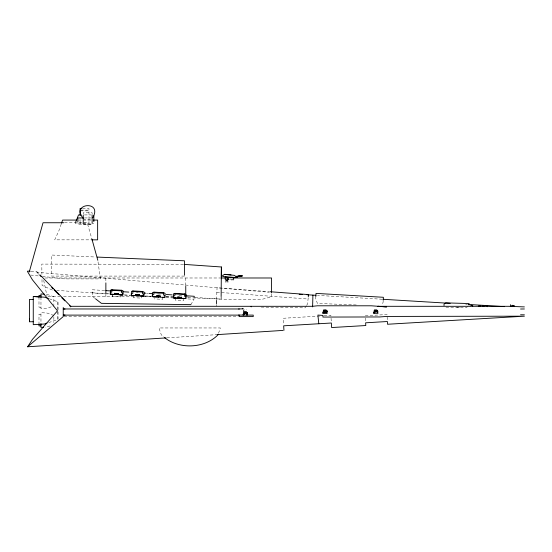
<?xml version="1.0" encoding="UTF-8"?>
<svg xmlns="http://www.w3.org/2000/svg" width="552" height="552" viewBox="0 0 552 552"><rect width="100%" height="100%" fill="white"/><g stroke="black" fill="none" stroke-linecap="round" stroke-linejoin="round"><path stroke-width="0.41" stroke-dasharray="2.76 2.07" d="M185.762 285.46L185.769 277.987M105.853 296.79L105.86 294.333M221.09 299.067L221.104 297.376L221.09 299.067L187.307 297.694M216.425 306.139L216.46 304.504M216.563 299.598L217.06 287.771L269.086 291.656M120.757 294.996L120.646 296.921L112.208 296.431L112.277 295.147M133.273 296.576L133.211 297.652L141.65 298.142L141.76 296.217M162.764 297.438L162.654 299.363L154.215 298.873M175.336 298.17L175.219 300.095L179.441 300.433L183.657 300.585L183.775 298.66M315.847 296.369L315.723 298.597L317.393 303.427L356.827 304.987M383.164 300.992L383.081 302.475L381.253 305.242M112.208 296.431L112.27 295.354M94.84 298.252L92.232 296.217L92.363 289.759L105.073 290.573M306.726 305.242L307.547 303.924L308.237 297.549M243.639 312.232L244.081 309.789L246.634 309.789M243.308 311.418L243.694 309.789M218.537 333.284L220.358 327.957L158.969 327.957L161.301 334.809L163.723 336.92M61.217 224.077L59.002 230.474L54.731 239.844L90.914 239.844M75.803 221.835L75.203 223.374L81.979 223.374M306.319 305.898L305.09 307.871L259.902 307.05M190.84 304.663L194.042 299.322L187.238 298.88M467.689 306.588L466.136 307.719L443.981 307.091M48.659 322.616L58.008 319.325L58.008 301.861L48.659 298.57M49.997 325.977L45.216 327.17M90.335 219.406L87.513 219.972L84.691 219.406L82.897 218.212M456.718 307.45L461.003 307.036M166.876 337.852L215.887 334.712M319.815 316.034L283.21 318.276L283.625 324.983M324.072 315.772L330.883 315.358L331.303 322.161M365.286 315.661L387.035 314.578L387.304 319.974M231.184 279.836L232.875 279.816M231.109 279.933L232.799 279.912M82.496 208.587L88.975 208.587L88.975 223.029L80.068 223.029L80.068 218.73M80.875 210.126L88.975 210.126M80.068 210.857L88.975 210.857M84.477 214.921L91.287 214.921M84.518 217.936L91.177 217.936M78.363 220.075L90.914 220.075M64.515 222.746L87.202 222.746L91.922 239.044M82.828 223.374L93.84 223.374M83.228 224.209L91.321 224.209M91.177 224.429L77.86 224.429L77.86 222.808M184.471 276.083L51.577 276.083L51.577 255.031L95.524 257.011M44.891 277.987L220.345 277.987M47.996 296.79L60.996 296.79M63.535 296.79L139.366 296.79M144.52 296.79L151.393 296.79M166.007 296.79L172.88 296.79M40.965 307.181L38.985 307.181L38.985 297.204M40.965 314.198L38.985 314.198L38.985 324.176M64.094 316.606L238.443 316.606M124.655 295.147L130.672 295.389M145.3 295.982L151.324 296.231M165.945 296.824L172.824 297.107M382.205 299.239L317.462 295.382M465.695 304.29L467.42 304.393M30.974 271.315L36.88 271.694L39.261 274.123M136.427 292.581L138.117 292.691M146.611 293.236L148.309 293.347M157.672 293.947L161.922 294.216M178.938 295.306L183.188 295.582M92.156 292.788L109.11 293.878M124.359 294.851L130.293 295.237M143.002 296.051L151.51 296.596M165.973 297.521L172.776 297.956M185.769 296.79L189.143 297.017M195.042 297.424L222.028 299.26L262.276 299.26L271.57 296.79L271.57 293.374M183.354 264.332L41.786 264.097L41.924 274.337M56.621 290.366L109.344 294.071M216.722 292.208L308.126 299.032M36.88 271.694L36.88 272.274L269.328 292.256M30.65 275.048L39.116 276.014M42.504 276.393L64.515 278.898L100.381 278.898L97.932 261.144M46.913 294.32L53.854 296.762L53.854 305.911L46.913 308.361L40.965 308.72L40.965 296.866M53.854 315.468L46.913 313.025L40.965 312.66L40.965 324.176M52.371 290.062L42.083 285.425L41.986 278.601M36.88 272.274L39.261 274.703M43.712 280.437L47.01 295.975M365.403 318.042L365.562 321.216M105.846 277.987L105.867 282.058M92.129 214.431L92.129 212.803L83.228 212.803L83.228 214.431M57.85 301.861L57.85 310.597M57.85 311.362L57.85 319.325M53.854 316.813L53.854 322.471"/><path stroke-width="0.83" d="M29.415 318.476L29.415 321.747L33.417 321.747M185.755 286.288L185.769 295.989M244.398 313.508L244.432 312.356L246.737 312.432L246.813 312.901L246.723 313.598L246.689 312.356L246.765 313.508L244.398 313.508L244.398 312.432L244.232 313.598L244.432 312.356M513.263 305.939L513.263 305.567M105.86 293.512L105.874 282.872M221.276 278.801L221.387 266.982L184.195 264.394M221.138 296.59L221.387 266.982M216.481 303.69L216.55 300.412M312.915 295.113L312.611 306.891L312.611 306.305L317.365 305.794L371.317 305.794L386.614 306.905L377.865 306.305L508.73 306.305L524.4 306.905M444.022 305.546L444.063 304L445.788 302.882L469.103 303.538L469.062 305.083M470.884 305.801L470.904 305.311L472.726 305.401L472.698 306.25M480.261 306.118L480.281 305.422M487.464 306.719L487.485 305.863L485.663 305.78M120.757 294.996L122.882 294.865L123.11 290.918L121.668 290.262L111.959 289.697L111.828 291.939L110.303 292.767M114.733 293.257L114.664 294.375M114.899 294.506L114.968 293.271M116.41 294.595L116.486 293.36M116.72 293.374L116.665 294.402M118.218 294.699L118.28 293.581M118.452 294.713L118.528 293.478M121.668 290.262L121.537 292.505L122.958 293.498M141.76 296.217L143.886 296.086L144.113 292.132L142.671 291.484L132.97 290.918L132.839 293.16L131.307 293.988M135.971 294.492L135.902 295.727L135.682 295.403M137.427 295.693L137.482 294.692M137.724 294.706L137.662 295.706M139.221 295.92L139.297 294.685M142.671 291.484L142.54 293.726L143.962 294.72M162.764 297.438L164.889 297.3L165.117 293.353L163.675 292.705L153.974 292.139L153.842 294.382L152.311 295.21M156.671 296.935L156.733 295.81M156.906 296.948L156.982 295.713M158.424 297.038L158.493 295.803L158.714 296.113M158.734 295.817L158.659 297.052L158.445 296.728M160.225 297.142L160.301 295.906M160.466 297.155L160.528 296.031M163.675 292.705L163.544 294.947L164.972 295.941M183.775 298.66L185.893 298.522L186.127 294.575L184.678 293.919L174.977 293.36L174.846 295.603L173.314 296.424M177.675 298.156L177.744 296.921M177.917 298.045L177.951 297.542M179.428 298.259L179.503 297.024M179.669 298.273L179.738 297.038M181.235 298.363L181.304 297.128M181.47 298.377L181.546 297.142L181.505 297.749M184.678 293.919L184.554 296.169L185.976 297.162M315.847 296.369L316.02 293.395L383.378 297.28L383.205 300.247M116.417 294.471L116.451 293.968M135.668 295.589L135.737 294.478L135.958 294.789M135.909 295.603L135.937 295.099M137.42 295.817L137.455 295.203M137.69 295.216L137.731 294.595M139.497 295.306L139.532 294.699L139.47 295.727M156.94 296.32L156.975 295.824M177.985 296.935L177.923 297.956M194.145 297.804L194.249 296.286L185.741 295.741M308.292 296.81L308.464 294.595L269.942 291.718M226.12 278.084L225.844 280.057L227.914 280.057M510.352 306.643L510.628 304.669M237.187 277.083L237.098 276.304L236.863 277.339L237.263 276.649L236.67 276.117L237.153 277.173M323.01 312.328L323.61 309.886L326.108 309.886M373.787 312.328L374.38 309.886L376.878 309.886M29.256 271.984L43.028 222.746L63.687 222.746M61.493 223.277L62.597 220.075L76.7 220.075M136.227 295.279L136.855 294.713L137.124 295.044L136.496 295.617M75.803 221.835L78.522 214.921L81.075 214.921M236.863 277.339L237.298 276.607M166.021 337.907L27.6 346.78L32.458 339.376L57.484 310.845L32.409 279.788L27.6 271.681L27.6 271.094L30.132 271.26M92.729 217.812C103.093 199.714 69.621 203.343 83.497 218.613M218.019 334.809C204.509 348.712 179.179 349.471 164.323 337.445M27.6 346.78L63.239 316.606L63.239 307.485M46.941 323.168L44.602 323.996L33.258 324.679L33.258 296.507L44.602 297.197L48.5 298.57M111.959 289.697L110.455 290.179L110.221 294.126L112.318 294.506M132.97 290.918L131.459 291.401L131.224 295.348L133.322 295.727M153.974 292.139L152.462 292.622L152.235 296.569L154.325 296.948M174.977 293.36L173.466 293.837L173.238 297.79L175.336 298.17M242.066 276.055C240.023 275.158 233.772 277.187 242.011 275.738M241.942 275.586L242.045 275.965L238.195 276.642C237.312 276.49 241.127 276.704 242.052 275.965L238.057 276.152M242.604 308.844L243.246 308.789L238.616 309.017M216.743 334.657L282.976 330.413M43.518 327.274L40.965 327.426L40.965 323.776M65.026 315.054L63.239 315.109L239.306 315.109L239.306 316.606L253.223 316.606L253.223 315.109L238.616 315.054M520.557 309.017L524.4 308.968M81.682 208.587L80.068 208.587L80.068 215.287M82.855 217.936L77.86 217.936L77.86 221.994M93.433 220.075L97.635 220.075L97.635 239.844L91.756 239.844M222.028 277.987L224.595 277.987M233.986 277.987L271.57 277.987L271.57 292.519M227.603 278.746L227.721 279.616M40.965 295.492L38.985 295.492L38.985 297.204M33.417 299.439L29.415 299.439L29.47 321.747M39.854 274.73L70.732 306.305L312.611 306.305M239.306 308.968L63.239 308.968L65.026 309.017M326.563 310.707C325.162 309.313 323.313 311.97 324.459 311.507L324.3 310.631L324.314 311.783L326.605 311.783L326.605 310.707L326.563 311.873L326.515 310.631L326.556 311.783M375.043 311.783L377.382 311.783L377.285 310.631L377.333 311.783M322.609 312.708L323.734 312.708L323.734 313.294L322.609 313.294M324.252 312.708L326.391 312.708M373.387 312.708L374.504 312.708L374.504 313.294L373.387 313.294M324.252 313.294L326.736 313.294M375.029 313.294L376.264 313.294M376.878 313.294L378.003 313.294L378.003 312.708M246.254 314.053L246.972 314.433M243.011 314.433L244.143 314.433L243.301 314.053L243.88 311.611L246.433 311.611L246.723 313.239M243.011 315.019L243.832 315.019L243.832 314.433M246.571 315.019L247.393 315.019L247.393 314.433L246.558 314.053M40.965 325.887L38.985 325.887L38.985 324.176M119.273 294.844L122.882 294.865L110.221 294.126L113.822 294.533M140.277 296.065L143.886 296.086L131.224 295.348L134.826 295.748M161.281 297.286L164.889 297.3M182.284 298.508L185.893 298.522L173.238 297.79L176.84 298.19M520.557 314.778L524.4 314.826M190.84 304.663L101.368 303.338L95.496 298.763M97.235 257.08L184.471 260.799L184.471 275.262M482.089 306.056L483.904 306.139L483.904 306.505M478.439 306.036L479.653 306.091M121.633 290.863L111.925 290.297M142.637 292.084L132.928 291.518M163.64 293.305L153.939 292.739M184.644 294.526L174.943 293.961M383.06 299.287L450.204 303.352M468.275 304.442L504.431 306.629M299.184 294.299L302.613 294.499M306.905 294.754L315.951 295.292M44.367 294.161L40.965 293.954L40.965 297.611M33.417 296.507L39.088 296.852M105.922 290.628L111.007 290.952M122.868 291.718L128.802 292.098M144.058 293.071L145.762 293.181M149.164 293.402L152.566 293.616M166.173 294.492L172.127 294.871M158.562 297.079L152.235 296.569L155.836 296.969M224.581 274.296L231.067 274.91M39.854 275.31L41.041 276.524M51.729 287.461L52.916 288.675M54.103 289.89L58.857 294.747M61.824 297.783L64.791 300.819M69.545 305.677L70.732 306.891L70.732 306.305M91.922 239.044L97.814 260.296M237.539 276.317L237.643 276.89L237.505 276.11M236.573 276.462L236.601 276.655M238.181 276.524L238.112 276.49M318.808 323.748L317.89 315.068L322.927 315.413L322.927 317.069L379.707 316.958L386.628 316.427L524.4 316.186L387.518 324.252L387.38 321.519L365.645 322.803L365.776 325.535L331.628 327.55L331.352 323.01L283.673 325.818L283.949 330.358M377.285 310.631L377.34 311.873L377.885 311.328L377.651 310.997L377.175 311.507L377.175 310.921L377.485 311.356L376.871 311.362L377.182 310.997L377.658 311.507C377.458 309.203 377.368 313.543 377.382 310.707L375.043 310.707L375.084 311.783M246.703 312.432L246.73 313.508M233.641 279.905L233.627 277.96L225.161 277.028L225.181 279.25M221.938 275.137L221.952 276.517M513.263 305.691L513.263 306.043L513.25 305.504M514.616 305.567L514.616 305.953M512.822 305.442L512.808 306.105M512.014 305.394L512.028 306.118M377.568 312.328L377.568 312.708M374.787 312.328L374.787 312.708M327.226 312.708L327.226 313.294M326.791 312.328L326.791 312.708M324.017 312.328L324.017 312.708M251.174 306.305L251.174 306.891M243.729 314.053L243.729 314.433M230.108 279.008L230.108 279.367M228.742 278.967L228.742 279.409M228.3 278.891L228.3 279.567M227.893 282.093L227.521 280.057M227.507 278.808L227.507 279.208M226.244 280.057L225.865 282.093M93.84 215.77L93.84 221.683M92.129 215.245L92.129 223.394M83.228 215.245L83.228 223.394M245.578 312.901C245.516 314.861 245.378 311.204 245.578 312.901M245.819 312.901C245.702 314.868 245.702 310.852 245.812 313.225L245.495 313.598L245.695 312.356L245.819 312.901M247.048 312.901C246.985 314.861 246.841 311.204 247.048 312.901L246.316 312.922L246.992 312.922M324.238 311.176C324.148 313.136 323.955 309.472 324.238 311.176M324.466 311.176C324.376 313.136 324.19 309.472 324.466 311.176M325.473 311.176C325.383 313.136 325.197 309.472 325.473 311.176M325.708 311.176C325.618 313.136 325.432 309.472 325.708 311.176M326.915 311.176C326.825 313.136 326.632 309.472 326.915 311.176M375.008 311.176C374.918 313.136 374.732 309.472 375.008 311.176M375.243 311.176C375.153 313.136 374.967 309.472 375.243 311.176M376.25 311.176C376.16 313.136 375.967 309.472 376.25 311.176M376.478 311.176C376.395 313.136 376.202 309.472 376.478 311.176M377.685 311.176C377.596 313.136 377.409 309.472 377.685 311.176M326.674 311.093L326.17 311.328L327.108 311.328L326.674 311.093M376.209 311.093L375.629 311.362L375.739 310.983L376.643 311.328L376.209 311.093M325.432 311.093L325.156 311.507L324.673 311.252L325.866 311.328L325.432 311.093M244.495 312.687L244.736 313.446L245.157 313.357L245.323 312.832L244.495 312.687M245.764 312.687L246.157 313.446L246.592 313.122L246.544 312.687L245.764 312.687M324.955 311.093L325.156 311.507L324.955 311.093M375.733 311.093L376.16 311.335L375.595 310.983L375.677 311.59L376.119 311.252L375.733 311.093M376.747 311.045L377.016 311.59L377.327 311.362L376.747 311.045M244.998 312.818L245.785 313.053L244.998 312.818M246.261 312.818L246.682 313.136L246.261 312.818M117.107 293.712L117.307 294.499L117.735 294.437L117.776 293.692L117.038 294.168L117.617 294.437L117.921 293.85L117.107 293.712M157.306 296.044L157.706 296.817L158.12 296.355L157.306 296.044M178.31 297.266L178.82 297.99L179.124 297.411L178.31 297.266M115.471 293.733L115.851 294.188L115.879 293.657L115.361 293.795L115.844 294.175L115.513 293.774M178.489 297.39L178.958 297.776L178.489 297.39M138.938 295.154L138.462 295.734L138.041 295.389L138.235 294.878L138.938 295.154M180.124 297.397L180.325 298.163L180.946 297.59L180.124 297.397L180.421 298.17L180.911 297.921L180.683 297.314L180.124 297.397M117.293 293.712C117.431 295.099 117.928 292.857 117.162 294.085L117.831 294.037L117.307 293.719M117.735 293.823L117.252 293.94L117.707 293.857M157.486 296.044L157.893 296.383L157.486 296.044M180.235 297.438L180.373 298.004L180.849 297.7L180.318 297.404L180.476 297.99L180.794 297.473C179.4 297.549 181.553 297.907 180.235 297.438M180.159 297.349L180.525 298.142L180.952 297.797L180.752 297.286L180.159 297.349M325.666 310.907L326.018 311.721L326.294 310.921L325.666 310.907M375.201 310.907L375.553 311.721L375.829 310.921L375.201 310.907M376.443 310.907L376.795 311.721L377.064 310.921L376.443 310.907M244.86 312.57L244.729 313.219L245.323 313.384L245.467 312.708L244.86 312.57M246.13 312.57L245.992 313.219L246.585 313.384L246.737 312.708L246.13 312.57M117.107 293.74L117.569 294.478L117.942 293.981L117.107 293.74M136.296 294.858L136.599 295.624L137.11 295.216L136.296 294.858M138.11 294.961L138.414 295.727L138.925 295.32L138.11 294.961M246.792 313.343L246.923 312.356L246.792 313.343M324.969 310.983L325.059 311.59L325.804 311.314L324.969 310.983M326.211 310.983L326.404 311.59L326.584 310.983L326.211 310.983M159.155 296.155L159.418 296.948L159.907 296.707L159.825 296.162L159.155 296.155M246.275 312.708L246.668 313.246L246.275 312.708M325.708 310.873L325.97 311.721L326.239 310.873L325.708 310.873M375.243 310.873L375.505 311.721L375.947 311.349L375.243 310.873M376.478 310.873L376.747 311.721L377.009 310.873L376.478 310.873M245.116 312.832L245.723 312.922L245.116 312.832M246.378 312.832L246.164 313.246L246.703 312.977L246.378 312.832M326.059 310.983L326.432 311.528L326.059 310.983M115.361 293.595L115.596 294.402L116.003 293.616L115.182 293.919L115.796 294.416L115.961 293.588L115.361 293.595L115.534 294.333L116.12 294.037L115.927 293.526L115.306 293.63M178.372 297.252L178.772 298.032L179.069 297.39L178.372 297.252M325.452 311.618L325.542 310.631L325.452 311.618M326.66 311.618L326.743 310.631L326.66 311.618M374.987 311.618L375.077 310.631L374.987 311.618M376.229 311.618L376.312 310.631L376.229 311.618M117.3 293.74L117.169 294.106L117.79 294.126L117.3 293.74M158.003 296.265L157.865 296.631L157.334 296.334L158.003 296.265M136.848 295.072L136.503 295.161L136.848 295.072M178.593 297.404L178.655 297.397M158.127 296.265L157.927 296.776L157.251 296.217L158.127 296.265M157.506 296.058L157.658 296.665L157.989 296.458L157.506 296.058M324.783 310.845L324.955 311.721L325.363 310.942L324.783 310.845M326.025 310.845L326.197 311.721L326.598 310.942L326.025 310.845M375.553 310.845L375.733 311.721L376.133 310.942L375.553 310.845M376.795 310.845L376.975 311.721L377.375 310.942L376.795 310.845M244.729 312.563L244.467 313.17L244.936 313.446L245.336 313.074L244.902 312.708L244.895 313.246L245.398 313.087L244.729 312.563M245.999 312.563L245.737 313.17L246.206 313.446L246.544 312.687L245.999 312.563M158.141 296.314L157.348 296.714L157.292 296.113L158.141 296.314M324.466 310.873L324.259 311.252L324.873 311.721L325.052 310.921L324.369 311.017L324.624 311.68L325.176 311.349L324.466 310.873M245.005 312.708L245.398 313.246L245.005 312.708M325.342 311.197L325.342 311.197M157.63 296.176L157.63 296.176M228.183 279.126L227.852 279.685L227.707 278.684L228.183 279.126M512.691 305.711L512.359 306.27L512.215 305.277L512.691 305.711M178.434 297.217L178.393 297.963L178.938 297.997L178.979 297.245L178.434 297.217M115.637 293.733L115.637 293.733M117.452 293.837L117.452 293.837M180.463 297.5L180.463 297.5M159.369 296.017L159.086 296.748L159.466 296.948L159.928 296.659L159.369 296.017M246.82 312.722L246.827 313.232L246.82 312.722M157.913 296.424L157.451 296.251L157.913 296.424M224.498 274.406L223.015 275.2L223.029 276.58L235.449 277.47L235.435 276.097L234.227 275.331L224.498 274.406M512.242 305.332L512.359 306.201L512.242 305.332"/></g></svg>
